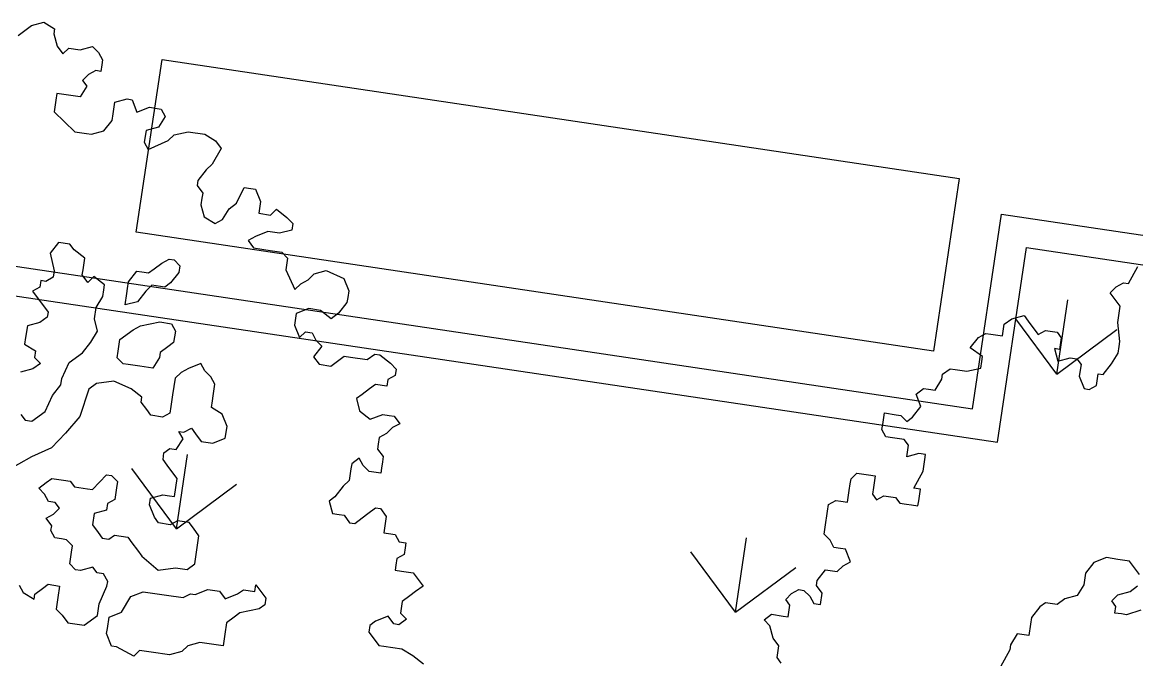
# Model space of a CAD drawing. Header units: millimetres. Extents: x 338 to 506, y 179 to 335.
# Drawn here: x 364.22 to 369.88, y 230.72 to 233.96 of the extents above; entities that cross this region are included whole.
import ezdxf

# ---------------------------------------------------------------- set-up
doc = ezdxf.new("R2010")
doc.units = ezdxf.units.MM
for name, color, linetype in [('ANDEN', 251, 'Continuous'), ('ARBOL-TOP', 3, 'Continuous'), ('MUROS', 32, 'Continuous'), ('REJAS', 151, 'Continuous')]:
    doc.layers.add(name, color=color, linetype=linetype)

# ---------------------------------------------------------------- blocks, each defined once
blk = doc.blocks.new('*X961')
at = {"color": 0}
for p, q in [((44.9707, 127.7646), (45.2401, 128.034)), ((44.9707, 127.7646), (45.2401, 127.4952)), ((44.9707, 127.7646), (45.3517, 127.7646)), ((44.9707, 124.8909), (45.2401, 125.1603)), ((44.9707, 124.8909), (45.2401, 124.6215)), ((44.9707, 124.8909), (45.3517, 124.8909)), ((46.4076, 123.4541), (46.6545, 123.7011)), ((46.4076, 123.4541), (46.677, 123.1847)), ((46.4076, 123.4541), (46.7886, 123.4541))]:
    blk.add_line(p, q, dxfattribs=at)
blk = doc.blocks.new('ARBOLITO')
at = {"linetype": 'ByBlock'}
for points in [[(461.7476, 69.1153), (461.7414, 69.1215), (461.7414, 69.1361), (461.7331, 69.1444), (461.7268, 69.1589), (461.7185, 69.1652), (461.7268, 69.1735), (461.7414, 69.1735), (461.7476, 69.1735), (461.7476, 69.188), (461.7414, 69.1943), (461.7476, 69.2026), (461.7559, 69.2088), (461.7621, 69.2088), (461.7705, 69.2026), (461.7767, 69.1943), (461.785, 69.1943), (461.785, 69.2088), (461.7767, 69.2171), (461.7767, 69.2233), (461.785, 69.2379), (461.7996, 69.2379), (461.8058, 69.2462), (461.8141, 69.2524), (461.8058, 69.267), (461.7996, 69.267), (461.7912, 69.267), (461.785, 69.2753), (461.7767, 69.2815), (461.7767, 69.2961), (461.7767, 69.3044), (461.7767, 69.3106), (461.7767, 69.3189), (461.785, 69.3252), (461.7912, 69.3252), (461.7996, 69.3252), (461.7996, 69.3397), (461.7996, 69.348), (461.7996, 69.3543), (461.8058, 69.3626), (461.8203, 69.3626), (461.8286, 69.3626), (461.8286, 69.348), (461.8286, 69.3397), (461.8349, 69.3335), (461.8432, 69.3397), (461.8577, 69.3397), (461.864, 69.3335), (461.8723, 69.3335), (461.8785, 69.3335), (461.8868, 69.3335), (461.8868, 69.3397), (461.8868, 69.3543), (461.8785, 69.3543), (461.8868, 69.3771), (461.8868, 69.3917), (461.8868, 69.3979), (461.8785, 69.3979), (461.864, 69.3917), (461.864, 69.4062), (461.8577, 69.4124), (461.8432, 69.4124), (461.8349, 69.4124), (461.8286, 69.4207), (461.8286, 69.427), (461.8286, 69.4415), (461.8432, 69.4415), (461.8494, 69.4415), (461.8577, 69.4353), (461.864, 69.4415), (461.8723, 69.4561), (461.864, 69.4706), (461.8723, 69.4789), (461.8785, 69.4789), (461.8868, 69.4789), (461.8931, 69.4935), (461.8931, 69.4997), (461.9014, 69.508), (461.9076, 69.508), (461.9221, 69.508), (461.9388, 69.5143), (461.9388, 69.5226), (461.9388, 69.5288), (461.9221, 69.5371), (461.9305, 69.5517), (461.9388, 69.5579), (461.945, 69.5579), (461.9595, 69.5579), (461.9595, 69.5724), (461.9679, 69.5807), (461.9824, 69.587), (461.9886, 69.5807), (461.997, 69.5724), (462.0032, 69.5662), (462.0115, 69.5724), (462.026, 69.5724), (462.0323, 69.5662), (462.0323, 69.5517), (462.026, 69.5517), (462.0323, 69.5371), (462.0468, 69.5433), (462.0551, 69.5433), (462.0614, 69.5371), (462.0614, 69.5226), (462.0697, 69.508), (462.0759, 69.508), (462.0842, 69.5143), (462.0842, 69.5288), (462.0905, 69.5288), (462.0988, 69.5433), (462.105, 69.5579), (462.105, 69.5662), (462.105, 69.5724), (462.0988, 69.5953), (462.0988, 69.6161), (462.0842, 69.6306), (462.0905, 69.6389), (462.0988, 69.6452), (462.105, 69.6452), (462.1133, 69.668)], [(462.7346, 69.747), (462.7491, 69.7615), (462.7637, 69.7678), (462.7782, 69.7615), (462.7782, 69.7553), (462.7845, 69.7407), (462.7928, 69.7324), (462.799, 69.7407), (462.8136, 69.7407), (462.8281, 69.747), (462.8364, 69.7407), (462.8427, 69.7324), (462.8427, 69.7262), (462.8427, 69.7179), (462.8364, 69.7179), (462.8281, 69.7117), (462.8219, 69.7033), (462.8281, 69.6971), (462.8219, 69.6826), (462.8073, 69.6826), (462.7928, 69.6826), (462.7928, 69.6742), (462.7928, 69.6597), (462.8219, 69.6389), (462.8364, 69.6389), (462.8427, 69.6389), (462.8572, 69.6452), (462.8655, 69.6597), (462.8655, 69.668), (462.8655, 69.6826), (462.8801, 69.6888), (462.8863, 69.6888), (462.8946, 69.6742), (462.9091, 69.6826), (462.9237, 69.6826), (462.9299, 69.6742), (462.9237, 69.6597), (462.9091, 69.6535), (462.9091, 69.6389), (462.9154, 69.6306), (462.9382, 69.6452), (462.9445, 69.6535), (462.9611, 69.6597), (462.9819, 69.6597), (462.9964, 69.6535), (463.0047, 69.6452), (462.9964, 69.6244), (462.9902, 69.6161), (462.9819, 69.6015), (462.9819, 69.5953), (462.9902, 69.587), (462.9902, 69.5807), (462.9902, 69.5724), (462.9964, 69.5579), (463.011, 69.5517), (463.0193, 69.5579), (463.0255, 69.5724), (463.0338, 69.5807), (463.0401, 69.6015), (463.0484, 69.6015), (463.0546, 69.6015), (463.0629, 69.587), (463.0629, 69.5724), (463.0775, 69.5724), (463.0837, 69.5807), (463.0982, 69.5724), (463.1065, 69.5662), (463.1065, 69.5579), (463.092, 69.5517), (463.0775, 69.5517), (463.0629, 69.5433), (463.0546, 69.5371), (463.0629, 69.5288), (463.0837, 69.5288), (463.0982, 69.5288), (463.1065, 69.5226), (463.1065, 69.508), (463.1211, 69.4852), (463.1273, 69.4935), (463.1356, 69.4997), (463.1419, 69.508), (463.1564, 69.5143), (463.1793, 69.508), (463.1876, 69.4935), (463.1876, 69.4852), (463.1876, 69.4789), (463.1793, 69.4644), (463.171, 69.4561), (463.1564, 69.4644), (463.1419, 69.4644), (463.1273, 69.4561), (463.1273, 69.4415), (463.1356, 69.427), (463.1419, 69.4353), (463.1502, 69.4353), (463.1564, 69.427), (463.1647, 69.4207), (463.1564, 69.4062), (463.1647, 69.3979), (463.1793, 69.3979), (463.1938, 69.4124), (463.2021, 69.4124), (463.2229, 69.4124), (463.2312, 69.4207), (463.2375, 69.4207), (463.252, 69.4124), (463.2603, 69.4062), (463.2603, 69.3979), (463.252, 69.3917), (463.252, 69.3833), (463.2375, 69.3833), (463.2312, 69.3771), (463.2229, 69.3688), (463.2167, 69.3626), (463.2229, 69.348), (463.2375, 69.3397), (463.252, 69.348), (463.2603, 69.348), (463.2665, 69.348), (463.2749, 69.3397), (463.2665, 69.3335), (463.2603, 69.3252), (463.252, 69.3189), (463.252, 69.3106), (463.252, 69.3044), (463.2603, 69.2961), (463.2603, 69.2898), (463.2603, 69.2815), (463.2603, 69.2753), (463.2458, 69.2753), (463.2375, 69.2815), (463.2312, 69.2898), (463.2229, 69.2815), (463.2229, 69.2753), (463.2229, 69.2607), (463.2167, 69.2524), (463.2084, 69.2379), (463.2021, 69.2317), (463.2084, 69.2171), (463.2167, 69.2171), (463.2229, 69.2171), (463.2312, 69.2088), (463.2375, 69.2088), (463.2458, 69.2171), (463.252, 69.2233), (463.2603, 69.2317), (463.2665, 69.2317), (463.2749, 69.2233), (463.2749, 69.2171), (463.2749, 69.2026), (463.2811, 69.2026), (463.2894, 69.2026), (463.2956, 69.1943), (463.3039, 69.1943), (463.3039, 69.188), (463.3039, 69.1797), (463.2956, 69.1735), (463.2956, 69.1652), (463.2956, 69.1589), (463.3039, 69.1589), (463.3185, 69.1589), (463.333, 69.1444), (463.3247, 69.1361), (463.3185, 69.1298), (463.3102, 69.1215), (463.3102, 69.107), (463.3185, 69.1008), (463.3102, 69.0924), (463.3039, 69.0924), (463.2956, 69.1008), (463.2811, 69.0924), (463.2749, 69.0862), (463.2749, 69.0779), (463.2811, 69.0717), (463.2894, 69.0633), (463.2956, 69.0633), (463.3185, 69.0633), (463.333, 69.0571), (463.3476, 69.0488)], [(461.7476, 69.1153), (461.7414, 69.1215), (461.7414, 69.1361), (461.7331, 69.1444), (461.7268, 69.1589), (461.7185, 69.1652), (461.7268, 69.1735), (461.7414, 69.1735), (461.7476, 69.1735), (461.7476, 69.188), (461.7414, 69.1943), (461.7476, 69.2026), (461.7559, 69.2088), (461.7621, 69.2088), (461.7705, 69.2026), (461.7767, 69.1943), (461.785, 69.1943), (461.785, 69.2088), (461.7767, 69.2171), (461.7767, 69.2233), (461.785, 69.2379), (461.7996, 69.2379), (461.8058, 69.2462), (461.8141, 69.2524), (461.8058, 69.267), (461.7996, 69.267), (461.7912, 69.267), (461.785, 69.2753), (461.7767, 69.2815), (461.7767, 69.2961), (461.7767, 69.3044), (461.7767, 69.3106), (461.7767, 69.3189), (461.785, 69.3252), (461.7912, 69.3252), (461.7996, 69.3252), (461.7996, 69.3397), (461.7996, 69.348), (461.7996, 69.3543), (461.8058, 69.3626), (461.8203, 69.3626), (461.8286, 69.3626), (461.8286, 69.348), (461.8286, 69.3397), (461.8349, 69.3335), (461.8432, 69.3397), (461.8577, 69.3397), (461.864, 69.3335), (461.8723, 69.3335), (461.8785, 69.3335), (461.8868, 69.3335), (461.8868, 69.3397), (461.8868, 69.3543), (461.8785, 69.3543), (461.8868, 69.3771), (461.8868, 69.3917), (461.8868, 69.3979), (461.8785, 69.3979), (461.864, 69.3917), (461.864, 69.4062), (461.8577, 69.4124), (461.8432, 69.4124), (461.8349, 69.4124), (461.8286, 69.4207), (461.8286, 69.427), (461.8286, 69.4415), (461.8432, 69.4415), (461.8494, 69.4415), (461.8577, 69.4353), (461.864, 69.4415), (461.8723, 69.4561), (461.864, 69.4706), (461.8723, 69.4789), (461.8785, 69.4789), (461.8868, 69.4789), (461.8931, 69.4935), (461.8931, 69.4997), (461.9014, 69.508), (461.9076, 69.508), (461.9221, 69.508), (461.9388, 69.5143), (461.9388, 69.5226), (461.9388, 69.5288), (461.9221, 69.5371), (461.9305, 69.5517), (461.9388, 69.5579), (461.945, 69.5579), (461.9595, 69.5579), (461.9595, 69.5724), (461.9679, 69.5807), (461.9824, 69.587), (461.9886, 69.5807), (461.997, 69.5724), (462.0032, 69.5662), (462.0115, 69.5724), (462.026, 69.5724), (462.0323, 69.5662), (462.0323, 69.5517), (462.026, 69.5517), (462.0323, 69.5371), (462.0468, 69.5433), (462.0551, 69.5433), (462.0614, 69.5371), (462.0614, 69.5226), (462.0697, 69.508), (462.0759, 69.508), (462.0842, 69.5143), (462.0842, 69.5288), (462.0905, 69.5288), (462.0988, 69.5433), (462.105, 69.5579), (462.105, 69.5662), (462.105, 69.5724), (462.0988, 69.5953), (462.0988, 69.6161), (462.0842, 69.6306), (462.0905, 69.6389), (462.0988, 69.6452), (462.105, 69.6452), (462.1133, 69.668)], [(462.7346, 69.747), (462.7491, 69.7615), (462.7637, 69.7678), (462.7782, 69.7615), (462.7782, 69.7553), (462.7845, 69.7407), (462.7928, 69.7324), (462.799, 69.7407), (462.8136, 69.7407), (462.8281, 69.747), (462.8364, 69.7407), (462.8427, 69.7324), (462.8427, 69.7262), (462.8427, 69.7179), (462.8364, 69.7179), (462.8281, 69.7117), (462.8219, 69.7033), (462.8281, 69.6971), (462.8219, 69.6826), (462.8073, 69.6826), (462.7928, 69.6826), (462.7928, 69.6742), (462.7928, 69.6597), (462.8219, 69.6389), (462.8364, 69.6389), (462.8427, 69.6389), (462.8572, 69.6452), (462.8655, 69.6597), (462.8655, 69.668), (462.8655, 69.6826), (462.8801, 69.6888), (462.8863, 69.6888), (462.8946, 69.6742), (462.9091, 69.6826), (462.9237, 69.6826), (462.9299, 69.6742), (462.9237, 69.6597), (462.9091, 69.6535), (462.9091, 69.6389), (462.9154, 69.6306), (462.9382, 69.6452), (462.9445, 69.6535), (462.9611, 69.6597), (462.9819, 69.6597), (462.9964, 69.6535), (463.0047, 69.6452), (462.9964, 69.6244), (462.9902, 69.6161), (462.9819, 69.6015), (462.9819, 69.5953), (462.9902, 69.587), (462.9902, 69.5807), (462.9902, 69.5724), (462.9964, 69.5579), (463.011, 69.5517), (463.0193, 69.5579), (463.0255, 69.5724), (463.0338, 69.5807), (463.0401, 69.6015), (463.0484, 69.6015), (463.0546, 69.6015), (463.0629, 69.587), (463.0629, 69.5724), (463.0775, 69.5724), (463.0837, 69.5807), (463.0982, 69.5724), (463.1065, 69.5662), (463.1065, 69.5579), (463.092, 69.5517), (463.0775, 69.5517), (463.0629, 69.5433), (463.0546, 69.5371), (463.0629, 69.5288), (463.0837, 69.5288), (463.0982, 69.5288), (463.1065, 69.5226), (463.1065, 69.508), (463.1211, 69.4852), (463.1273, 69.4935), (463.1356, 69.4997), (463.1419, 69.508), (463.1564, 69.5143), (463.1793, 69.508), (463.1876, 69.4935), (463.1876, 69.4852), (463.1876, 69.4789), (463.1793, 69.4644), (463.171, 69.4561), (463.1564, 69.4644), (463.1419, 69.4644), (463.1273, 69.4561), (463.1273, 69.4415), (463.1356, 69.427), (463.1419, 69.4353), (463.1502, 69.4353), (463.1564, 69.427), (463.1647, 69.4207), (463.1564, 69.4062), (463.1647, 69.3979), (463.1793, 69.3979), (463.1938, 69.4124), (463.2021, 69.4124), (463.2229, 69.4124), (463.2312, 69.4207), (463.2375, 69.4207), (463.252, 69.4124), (463.2603, 69.4062), (463.2603, 69.3979), (463.252, 69.3917), (463.252, 69.3833), (463.2375, 69.3833), (463.2312, 69.3771), (463.2229, 69.3688), (463.2167, 69.3626), (463.2229, 69.348), (463.2375, 69.3397), (463.252, 69.348), (463.2603, 69.348), (463.2665, 69.348), (463.2749, 69.3397), (463.2665, 69.3335), (463.2603, 69.3252), (463.252, 69.3189), (463.252, 69.3106), (463.252, 69.3044), (463.2603, 69.2961), (463.2603, 69.2898), (463.2603, 69.2815), (463.2603, 69.2753), (463.2458, 69.2753), (463.2375, 69.2815), (463.2312, 69.2898), (463.2229, 69.2815), (463.2229, 69.2753), (463.2229, 69.2607), (463.2167, 69.2524), (463.2084, 69.2379), (463.2021, 69.2317), (463.2084, 69.2171), (463.2167, 69.2171), (463.2229, 69.2171), (463.2312, 69.2088), (463.2375, 69.2088), (463.2458, 69.2171), (463.252, 69.2233), (463.2603, 69.2317), (463.2665, 69.2317), (463.2749, 69.2233), (463.2749, 69.2171), (463.2749, 69.2026), (463.2811, 69.2026), (463.2894, 69.2026), (463.2956, 69.1943), (463.3039, 69.1943), (463.3039, 69.188), (463.3039, 69.1797), (463.2956, 69.1735), (463.2956, 69.1652), (463.2956, 69.1589), (463.3039, 69.1589), (463.3185, 69.1589), (463.333, 69.1444), (463.3247, 69.1361), (463.3185, 69.1298), (463.3102, 69.1215), (463.3102, 69.107), (463.3185, 69.1008), (463.3102, 69.0924), (463.3039, 69.0924), (463.2956, 69.1008), (463.2811, 69.0924), (463.2749, 69.0862), (463.2749, 69.0779), (463.2811, 69.0717), (463.2894, 69.0633), (463.2956, 69.0633), (463.3185, 69.0633), (463.333, 69.0571), (463.3476, 69.0488)], [(462.8219, 69.2753), (462.8364, 69.2898), (462.8427, 69.3106), (462.851, 69.3252), (462.851, 69.3335), (462.8572, 69.3543), (462.8717, 69.3688), (462.8801, 69.3833), (462.8863, 69.3979), (462.8801, 69.4124), (462.8801, 69.427), (462.8863, 69.4415), (462.8863, 69.4498), (462.8863, 69.4561), (462.8717, 69.4644), (462.8655, 69.4561), (462.8572, 69.4644), (462.8572, 69.4706), (462.8572, 69.4852), (462.8427, 69.4935), (462.8364, 69.4997), (462.8219, 69.4997), (462.8136, 69.4852), (462.8219, 69.4644), (462.8219, 69.4561), (462.8136, 69.4498), (462.8073, 69.4498), (462.8073, 69.4415), (462.799, 69.4353), (462.8073, 69.427), (462.8136, 69.4207), (462.8219, 69.4124), (462.8219, 69.4062), (462.8136, 69.3979), (462.799, 69.3917), (462.799, 69.3771), (462.799, 69.3688), (462.8136, 69.3626), (462.8136, 69.3543), (462.8219, 69.348), (462.8136, 69.3397), (462.799, 69.3335)], [(462.8073, 69.2815), (462.8136, 69.2753), (462.8219, 69.2753), (462.8219, 69.2753)], [(462.8219, 69.2753), (462.8364, 69.2898), (462.8427, 69.3106), (462.851, 69.3252), (462.851, 69.3335), (462.8572, 69.3543), (462.8717, 69.3688), (462.8801, 69.3833), (462.8863, 69.3979), (462.8801, 69.4124), (462.8801, 69.427), (462.8863, 69.4415), (462.8863, 69.4498), (462.8863, 69.4561), (462.8717, 69.4644), (462.8655, 69.4561), (462.8572, 69.4644), (462.8572, 69.4706), (462.8572, 69.4852), (462.8427, 69.4935), (462.8364, 69.4997), (462.8219, 69.4997), (462.8136, 69.4852), (462.8219, 69.4644), (462.8219, 69.4561), (462.8136, 69.4498), (462.8073, 69.4498), (462.8073, 69.4415), (462.799, 69.4353), (462.8073, 69.427), (462.8136, 69.4207), (462.8219, 69.4124), (462.8219, 69.4062), (462.8136, 69.3979), (462.799, 69.3917), (462.799, 69.3771), (462.799, 69.3688), (462.8136, 69.3626), (462.8136, 69.3543), (462.8219, 69.348), (462.8136, 69.3397), (462.799, 69.3335)], [(462.8073, 69.2815), (462.8136, 69.2753), (462.8219, 69.2753)], [(462.9154, 69.4353), (462.9154, 69.4498), (462.9154, 69.4561), (462.9154, 69.4644), (462.9237, 69.4789), (462.9299, 69.4789), (462.9382, 69.4789), (462.9445, 69.4852), (462.9528, 69.4935), (462.9611, 69.4997), (462.9673, 69.4997), (462.9756, 69.4935), (462.9756, 69.4852), (462.9673, 69.4706), (462.9611, 69.4644), (462.9445, 69.4644), (462.9382, 69.4561), (462.9299, 69.4415), (462.9154, 69.4353), (462.9154, 69.4353)], [(462.9154, 69.4353), (462.9154, 69.4498), (462.9154, 69.4561), (462.9154, 69.4644), (462.9237, 69.4789), (462.9299, 69.4789), (462.9382, 69.4789), (462.9445, 69.4852), (462.9528, 69.4935), (462.9611, 69.4997), (462.9673, 69.4997), (462.9756, 69.4935), (462.9756, 69.4852), (462.9673, 69.4706), (462.9611, 69.4644), (462.9445, 69.4644), (462.9382, 69.4561), (462.9299, 69.4415), (462.9154, 69.4353)], [(462.9445, 69.3626), (462.9299, 69.3626), (462.9237, 69.3626), (462.9154, 69.3688), (462.9154, 69.3771), (462.9154, 69.3917), (462.9299, 69.4062), (462.9382, 69.4124), (462.9611, 69.4207), (462.9756, 69.4207), (462.9819, 69.4124), (462.9819, 69.3979), (462.9756, 69.3917), (462.9673, 69.3833), (462.9673, 69.3771), (462.9611, 69.3626), (462.9445, 69.3626), (462.9445, 69.3626)], [(462.9445, 69.3626), (462.9299, 69.3626), (462.9237, 69.3626), (462.9154, 69.3688), (462.9154, 69.3771), (462.9154, 69.3917), (462.9299, 69.4062), (462.9382, 69.4124), (462.9611, 69.4207), (462.9756, 69.4207), (462.9819, 69.4124), (462.9819, 69.3979), (462.9756, 69.3917), (462.9673, 69.3833), (462.9673, 69.3771), (462.9611, 69.3626), (462.9445, 69.3626)], [(462.8364, 69.0717), (462.8427, 69.0633), (462.8572, 69.0571), (462.8572, 69.0633), (462.8655, 69.0717), (462.8717, 69.0779), (462.8863, 69.0779), (462.8863, 69.0633), (462.8863, 69.0488), (462.8946, 69.0426), (462.9029, 69.0343), (462.9091, 69.0343), (462.9237, 69.0343), (462.9382, 69.0488), (462.9382, 69.0633), (462.9445, 69.0862), (462.9445, 69.0924), (462.9382, 69.1008), (462.9299, 69.1008), (462.9237, 69.107), (462.9091, 69.1008), (462.9029, 69.1008), (462.8946, 69.107), (462.8946, 69.1215), (462.8946, 69.1298), (462.8863, 69.1361), (462.8801, 69.1361), (462.8717, 69.1361), (462.8655, 69.1444), (462.8655, 69.1506), (462.8572, 69.1589), (462.8655, 69.1652), (462.8717, 69.1735), (462.8655, 69.1797), (462.8572, 69.1797), (462.851, 69.188), (462.8427, 69.1943), (462.851, 69.2026), (462.8572, 69.2088), (462.8717, 69.2088), (462.8801, 69.2088), (462.8863, 69.2026), (462.9029, 69.2026), (462.9091, 69.2026), (462.9237, 69.2233), (462.9299, 69.2233), (462.9382, 69.2171), (462.9382, 69.2088), (462.9382, 69.1943), (462.9299, 69.188), (462.9299, 69.1797), (462.9154, 69.1735), (462.9154, 69.1589), (462.9237, 69.1506), (462.9299, 69.1444), (462.9382, 69.1444), (462.9445, 69.1506), (462.9528, 69.1506), (462.9611, 69.1506), (462.9673, 69.1444), (462.9756, 69.1361), (462.9819, 69.1298), (463.0047, 69.1153), (463.0255, 69.1215), (463.0401, 69.1215), (463.0484, 69.1298), (463.0484, 69.1444), (463.0484, 69.1506), (463.0484, 69.1652), (463.0401, 69.1735), (463.0338, 69.1797), (463.0193, 69.1797), (463.011, 69.1735), (462.9964, 69.1735), (462.9902, 69.1797), (462.9819, 69.1943), (462.9819, 69.2026), (462.9964, 69.2088), (463.0047, 69.2088), (463.011, 69.2088), (463.011, 69.2317), (463.0047, 69.2379), (462.9964, 69.2462), (462.9902, 69.2524), (462.9902, 69.2607), (462.9964, 69.267), (463.0047, 69.267), (463.011, 69.2815), (463.0047, 69.2898), (463.011, 69.2898), (463.0193, 69.2961), (463.0255, 69.2898), (463.0338, 69.2815), (463.0484, 69.2815), (463.0629, 69.2898), (463.0629, 69.3044), (463.0546, 69.3189), (463.0401, 69.3252), (463.0401, 69.3335), (463.0401, 69.3397), (463.0401, 69.3543), (463.0338, 69.3626), (463.0255, 69.3688), (463.0193, 69.3771), (463.0047, 69.3688), (462.9964, 69.3626), (462.9902, 69.3543), (462.9902, 69.3335), (462.9902, 69.3189), (462.9902, 69.3106), (462.9819, 69.3044), (462.9673, 69.3044), (462.9611, 69.3106), (462.9528, 69.3189), (462.9528, 69.3252), (462.9382, 69.3335), (462.9154, 69.3397), (462.8946, 69.3335), (462.8863, 69.3252), (462.8801, 69.2898), (462.8655, 69.267), (462.851, 69.2462), (462.8281, 69.2317), (462.799, 69.2088)], [(462.8364, 69.0717), (462.8427, 69.0633), (462.8572, 69.0571), (462.8572, 69.0633), (462.8655, 69.0717), (462.8717, 69.0779), (462.8863, 69.0779), (462.8863, 69.0633), (462.8863, 69.0488), (462.8946, 69.0426), (462.9029, 69.0343), (462.9091, 69.0343), (462.9237, 69.0343), (462.9382, 69.0488), (462.9382, 69.0633), (462.9445, 69.0862), (462.9445, 69.0924), (462.9382, 69.1008), (462.9299, 69.1008), (462.9237, 69.107), (462.9091, 69.1008), (462.9029, 69.1008), (462.8946, 69.107), (462.8946, 69.1215), (462.8946, 69.1298), (462.8863, 69.1361), (462.8801, 69.1361), (462.8717, 69.1361), (462.8655, 69.1444), (462.8655, 69.1506), (462.8572, 69.1589), (462.8655, 69.1652), (462.8717, 69.1735), (462.8655, 69.1797), (462.8572, 69.1797), (462.851, 69.188), (462.8427, 69.1943), (462.851, 69.2026), (462.8572, 69.2088), (462.8717, 69.2088), (462.8801, 69.2088), (462.8863, 69.2026), (462.9029, 69.2026), (462.9091, 69.2026), (462.9237, 69.2233), (462.9299, 69.2233), (462.9382, 69.2171), (462.9382, 69.2088), (462.9382, 69.1943), (462.9299, 69.188), (462.9299, 69.1797), (462.9154, 69.1735), (462.9154, 69.1589), (462.9237, 69.1506), (462.9299, 69.1444), (462.9382, 69.1444), (462.9445, 69.1506), (462.9528, 69.1506), (462.9611, 69.1506), (462.9673, 69.1444), (462.9756, 69.1361), (462.9819, 69.1298), (463.0047, 69.1153), (463.0255, 69.1215), (463.0401, 69.1215), (463.0484, 69.1298), (463.0484, 69.1444), (463.0484, 69.1506), (463.0484, 69.1652), (463.0401, 69.1735), (463.0338, 69.1797), (463.0193, 69.1797), (463.011, 69.1735), (462.9964, 69.1735), (462.9902, 69.1797), (462.9819, 69.1943), (462.9819, 69.2026), (462.9964, 69.2088), (463.0047, 69.2088), (463.011, 69.2088), (463.011, 69.2317), (463.0047, 69.2379), (462.9964, 69.2462), (462.9902, 69.2524), (462.9902, 69.2607), (462.9964, 69.267), (463.0047, 69.267), (463.011, 69.2815), (463.0047, 69.2898), (463.011, 69.2898), (463.0193, 69.2961), (463.0255, 69.2898), (463.0338, 69.2815), (463.0484, 69.2815), (463.0629, 69.2898), (463.0629, 69.3044), (463.0546, 69.3189), (463.0401, 69.3252), (463.0401, 69.3335), (463.0401, 69.3397), (463.0401, 69.3543), (463.0338, 69.3626), (463.0255, 69.3688), (463.0193, 69.3771), (463.0047, 69.3688), (462.9964, 69.3626), (462.9902, 69.3543), (462.9902, 69.3335), (462.9902, 69.3189), (462.9902, 69.3106), (462.9819, 69.3044), (462.9673, 69.3044), (462.9611, 69.3106), (462.9528, 69.3189), (462.9528, 69.3252), (462.9382, 69.3335), (462.9154, 69.3397), (462.8946, 69.3335), (462.8863, 69.3252), (462.8801, 69.2898), (462.8655, 69.267), (462.851, 69.2462), (462.8281, 69.2317), (462.799, 69.2088)], [(462.1798, 69.2462), (462.1632, 69.2379), (462.1569, 69.2379), (462.1486, 69.2379), (462.1486, 69.2462), (462.1424, 69.2524), (462.1486, 69.2607), (462.1632, 69.267), (462.1715, 69.2753)], [(462.1715, 69.2898), (462.1569, 69.3044), (462.1424, 69.3044), (462.1279, 69.3044), (462.1133, 69.2961), (462.105, 69.2815), (462.105, 69.267), (462.0988, 69.2524), (462.0842, 69.2462), (462.0759, 69.2379), (462.0614, 69.2379), (462.0551, 69.2317), (462.0468, 69.2171), (462.0468, 69.2088), (462.0468, 69.1943), (462.0323, 69.1943), (462.026, 69.1797), (462.026, 69.1735), (462.0177, 69.1506)], [(462.1798, 69.2462), (462.1632, 69.2379), (462.1569, 69.2379), (462.1486, 69.2379), (462.1486, 69.2462), (462.1424, 69.2524), (462.1486, 69.2607), (462.1632, 69.267), (462.1715, 69.2753)], [(462.1715, 69.2898), (462.1569, 69.3044), (462.1424, 69.3044), (462.1279, 69.3044), (462.1133, 69.2961), (462.105, 69.2815), (462.105, 69.267), (462.0988, 69.2524), (462.0842, 69.2462), (462.0759, 69.2379), (462.0614, 69.2379), (462.0551, 69.2317), (462.0468, 69.2171), (462.0468, 69.2088), (462.0468, 69.1943), (462.0323, 69.1943), (462.026, 69.1797), (462.026, 69.1735), (462.0177, 69.1506)], [(462.9611, 69.0135), (462.9528, 69.028), (462.9528, 69.0343), (462.9528, 69.0488), (462.9673, 69.0571), (462.9756, 69.0779), (462.9902, 69.0862), (463.0047, 69.0862), (463.0193, 69.0862), (463.0401, 69.0862), (463.0484, 69.0924), (463.0546, 69.0924), (463.0691, 69.1008), (463.0837, 69.1008), (463.092, 69.0924), (463.1065, 69.1008), (463.1128, 69.107), (463.1273, 69.107), (463.1273, 69.1153), (463.1419, 69.1008), (463.1419, 69.0924), (463.1356, 69.0862), (463.1128, 69.0779), (463.1065, 69.0717), (463.0982, 69.0633), (463.0982, 69.0488), (463.0982, 69.0343), (463.0837, 69.0343), (463.0691, 69.0343), (463.0546, 69.028), (463.0484, 69.0197), (463.0338, 69.0135), (463.011, 69.0135), (462.9964, 69.0135), (462.9902, 69.0052), (462.9673, 69.0135), (462.9611, 69.0135), (462.9611, 69.0135)], [(462.9611, 69.0135), (462.9528, 69.028), (462.9528, 69.0343), (462.9528, 69.0488), (462.9673, 69.0571), (462.9756, 69.0779), (462.9902, 69.0862), (463.0047, 69.0862), (463.0193, 69.0862), (463.0401, 69.0862), (463.0484, 69.0924), (463.0546, 69.0924), (463.0691, 69.1008), (463.0837, 69.1008), (463.092, 69.0924), (463.1065, 69.1008), (463.1128, 69.107), (463.1273, 69.107), (463.1273, 69.1153), (463.1419, 69.1008), (463.1419, 69.0924), (463.1356, 69.0862), (463.1128, 69.0779), (463.1065, 69.0717), (463.0982, 69.0633), (463.0982, 69.0488), (463.0982, 69.0343), (463.0837, 69.0343), (463.0691, 69.0343), (463.0546, 69.028), (463.0484, 69.0197), (463.0338, 69.0135), (463.011, 69.0135), (462.9964, 69.0135), (462.9902, 69.0052), (462.9673, 69.0135), (462.9611, 69.0135)]]:
    blk.add_lwpolyline(points, dxfattribs=at)
blk = doc.blocks.new('A$C7152A42C')
at = {"layer": 'ANDEN'}
for points in [[(35.6068, 108.85105), (35.6068, 137.74245), (46.1704, 137.07172), (46.1704, 123.85105), (47.1704, 123.85105), (47.1704, 118.85105), (46.1704, 118.85105), (46.1704, 113.85105), (47.1704, 113.85105), (47.1704, 108.85105)], [(35.7568, 109.00105), (35.7568, 137.58262), (46.0204, 136.93094), (46.0204, 123.70105), (47.0204, 123.70105), (47.0204, 119.00105), (46.0204, 119.00105), (46.0204, 113.70105), (47.0204, 113.70105), (47.0204, 109.00105)]]:
    blk.add_lwpolyline(points, close=True, dxfattribs=at)
at = {"layer": 'REJAS', "color": 30}
blk.add_lwpolyline([(46.43101, 128.18814), (47.31799, 128.18814), (47.31799, 124.09063), (46.43101, 124.09063)], close=True, dxfattribs=at)
at = {"layer": 'ANDEN', "color": 251, "linetype": 'Continuous'}
blk.add_blockref('*X961', (0, 0), dxfattribs=at)
at = {"layer": 'ARBOL-TOP', "color": 3, "linetype": 'ByBlock', "xscale": 4.090679926752369, "yscale": 4.090679926752369, "zscale": 4.090679926752369, "rotation": 270}
for p in [(-237.98024, 2021.82862), (-237.98024, 2013.48433)]:
    blk.add_blockref('ARBOLITO', p, dxfattribs=at)

msp = doc.modelspace()

# ---------------------------------------------------------------- block references
at = {"layer": 'MUROS', "color": 32, "rotation": 81.53046525965426}
msp.add_blockref('A$C7152A42C', (484.7482, 168.0844), dxfattribs=at)

doc.saveas('drawing.dxf')
